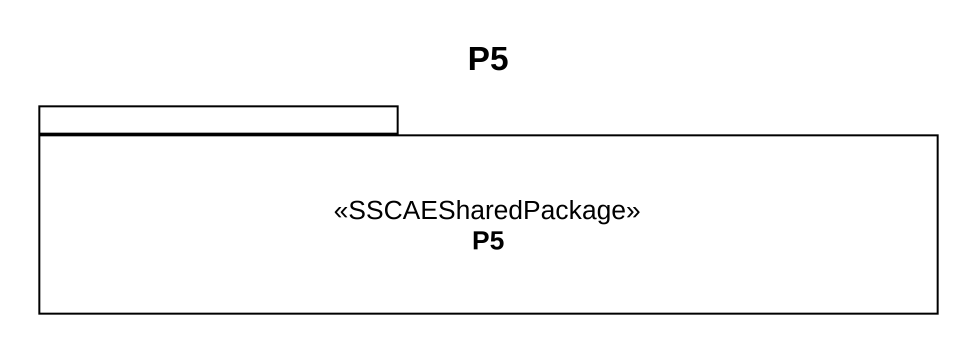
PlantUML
@startuml
title P5
package P5 <<SSCAESharedPackage>> {
}
@enduml
